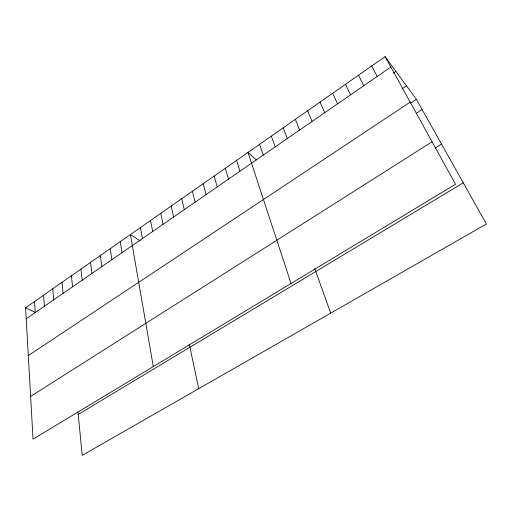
<?xml version="1.0" encoding="UTF-8"?>
<svg xmlns="http://www.w3.org/2000/svg" width="512" height="512" viewBox="0 0 512 512"><rect width="100%" height="100%" fill="white"/><g stroke="black" fill="none" stroke-linecap="round" stroke-linejoin="round"><path stroke-width="0.77" d="M385.107 56.64L455.52 184.243L33.037 439.149L25.6 307.763L385.107 56.64L416.378 99.296L486.4 223.994L82.227 455.36L77.971 412.147M26.227 318.803L390.842 67.034M393.254 73.165L395.891 71.354M401.978 88.902L406.515 85.843M28.307 355.597L410.195 102.112M410.637 103.104L416.378 99.296M416.307 113.382L422.138 109.555M30.618 396.403L432.09 141.786M435.002 148.141L441.504 144.045M78.202 414.47L463.27 182.803M25.6 307.763L35.27 312.435M140.128 240.877L130.413 234.547L153.312 366.586M256.192 159.866L247.987 152.422L291.034 283.482M371.706 65.997L377.216 76.442M358.502 75.219L363.795 85.709M345.498 84.301L350.573 94.835M332.685 93.254L337.549 103.834M320.058 102.074L324.717 112.691M307.61 110.771L312.077 121.421M295.341 119.341L299.616 130.022M283.251 127.789L287.334 138.502M271.328 136.115L275.232 146.861M314.758 268.621L330.694 313.126M259.578 144.326L263.296 155.104M236.557 160.403L239.936 171.232M225.286 168.275L228.499 179.13M214.17 176.045L217.222 186.918M203.2 183.706L206.099 194.598M192.384 191.264L195.13 202.176M181.709 198.72L184.307 209.645M171.174 206.074L173.626 217.018M189.28 344.122L198.714 388.678M160.781 213.338L163.091 224.294M150.528 220.499L152.698 231.469M140.403 227.571L142.438 238.554M120.25 241.645L122.029 252.653M110.227 248.653L111.872 259.661M100.333 255.565L101.85 266.579M90.566 262.387L91.962 273.408M80.922 269.12L82.202 280.147M71.405 275.77L72.57 286.797M62.01 282.33L63.066 293.363M52.736 288.813L53.677 299.846M43.578 295.206L44.41 306.246M34.534 301.523L35.258 312.563"/></g></svg>
